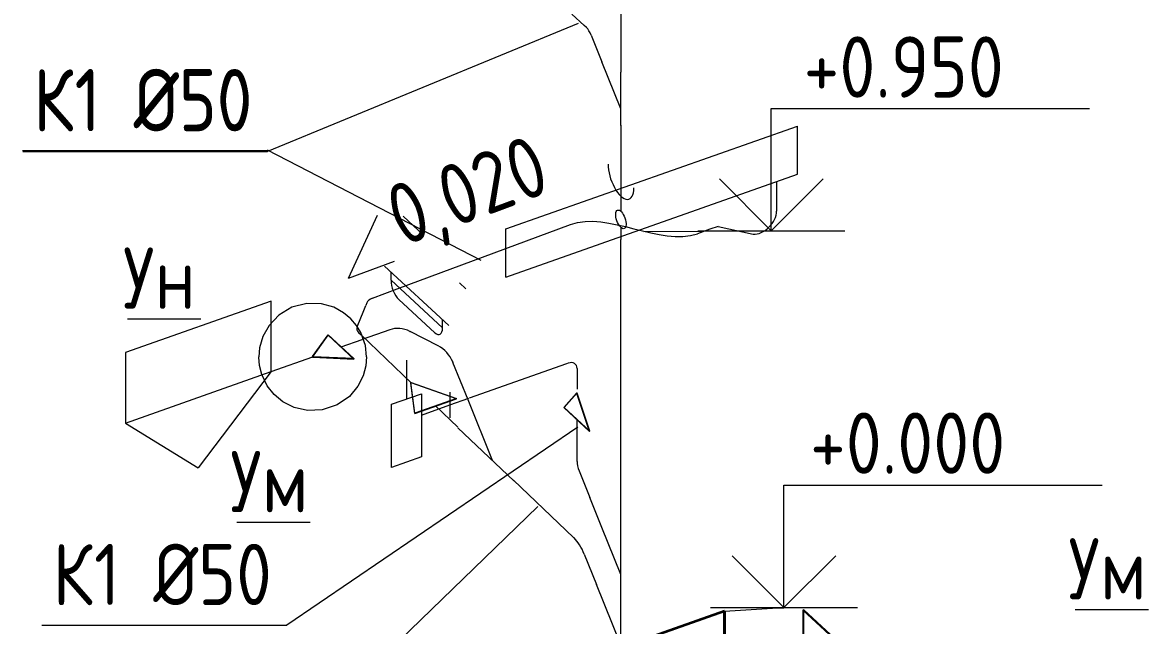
# Model space of a CAD drawing. Header units: millimetres. Extents: x 56023 to 81647, y 35036 to 59756.
# Drawn here: x 56677 to 58977, y 45864 to 47095 of the extents above; entities that cross this region are included whole.
import ezdxf

# ---------------------------------------------------------------- set-up
doc = ezdxf.new("R2010")
doc.units = ezdxf.units.MM
for name, color, linetype, lineweight in [('Высотные отметки', 7, 'Continuous', 9), ('Гибкие трубы', 7, 'Continuous', 20), ('Марки сантехнических приборов', 7, 'Continuous', 20), ('Марки труб', 7, 'Continuous', 20), ('Обобщенные модели', 7, 'Continuous', 20), ('Сантехнические приборы', 7, 'Continuous', 20), ('Соединительные детали трубопроводов', 7, 'Continuous', 20), ('Типовые аннотации', 7, 'Continuous', 20), ('Трубы', 7, 'Continuous', 20)]:
    doc.layers.add(name, color=color, linetype=linetype, lineweight=lineweight)
doc.styles.add('GOST Common', font='GOST Common.ttf', dxfattribs={"width": 0.9, "height": 125})
doc.styles.add('ISOCPEUR', font='isocpeur.ttf', dxfattribs={"width": 0.85, "height": 125})

# ---------------------------------------------------------------- blocks, each defined once
blk = doc.blocks.new('VK__SAN__Поддон душевой в ПУИ 800 х 800 с краном_ГОСТ_R21 - 900x900 С Краном-2723655-О_Схема систем К1_К2_ АБК')
at = {"layer": 'Сантехнические приборы', "lineweight": 9}
for p, q in [((57664.7, 46673.9), (58259.9, 46884)), ((58259.9, 46785.4), (58259.9, 46884)), ((57664.7, 46575.3), (58259.9, 46785.4)), ((58217.4, 46770.4), (58217.4, 46762.2)), ((57664.7, 46575.3), (57664.7, 46673.9))]:
    blk.add_line(p, q, dxfattribs=at)
blk = doc.blocks.new('VK__SAN__СПМ_Сифон с выпуском для мелких душевых поддонов_ГОСТ_R21 - тип СПМ-1352582-О_Схема систем К1_К2_ АБК')
at = {"layer": 'Сантехнические приборы', "lineweight": 9}
for p, q in [((58217.4, 46762.2), (58217.4, 46747.4)), ((58217.4, 46747.4), (58217.4, 46710.2)), ((58081.3, 46673.1), (58055.8, 46664.1)), ((58098.4, 46679.1), (58081.3, 46673.1)), ((58098.4, 46679.1), (58169.5, 46663.3))]:
    blk.add_line(p, q, dxfattribs=at)
blk.add_ellipse((58183.4, 46698.2), major_axis=(27.1, 29.4), ratio=0.698561, start_param=3.642491, end_param=5.634278, dxfattribs=at)
blk = doc.blocks.new('ADSK_ППР_Отвод канализационный_Составной - Отвод раструбный-3766429-О_Схема систем К1_К2_ АБК')
at = {"layer": 'Соединительные детали трубопроводов', "color": 24, "true_color": 0xa52900}
for p, q in [((57392.2, 46532.6), (57442.5, 46551.3)), ((57380.4, 46523), (57378.4, 46517.8))]:
    blk.add_line(p, q, dxfattribs=at)
blk.add_ellipse((57406.1, 46519.7), major_axis=(26.3, 0.4), ratio=0.58441, start_param=2.116168, end_param=2.9014, dxfattribs=at)
blk = doc.blocks.new('VK__SAN__Унитаз подвесной с инсталляцией_R21 - Унитаз подвесной с инсталляцией-3936648-О_Схема систем К1_К2_ АБК')
at = {"layer": 'Сантехнические приборы', "lineweight": 9}
for p, q in [((57454.5, 46699.7), (57496.6, 46660.9)), ((57185.1, 46382.5), (57270.1, 46412.5))]:
    blk.add_line(p, q, dxfattribs=at)
blk = doc.blocks.new('VK__SAN__Умывальник полукруглый с гофрированным выпуском_ГОСТ_R21 - Умывальник 4-й величины с горизонтальным выпуском-3695600-О_Схема систем К1_К2_ АБК')
at = {"layer": 'Сантехнические приборы', "lineweight": 9}
blk.add_line((57569.6, 46563.7), (57582.7, 46551.6), dxfattribs=at)
blk = doc.blocks.new('VK__SAN__СБУ_Сифон бутылочный унифицированный_ГОСТ_R21 - С горизонтальным выпуском_ DN40-2017986-О_Схема систем К1_К2_ АБК')
at = {"layer": 'Сантехнические приборы', "lineweight": 9}
for p, q in [((57461.4, 46406.2), (57461.4, 46326.5)), ((57430.8, 46315.7), (57492, 46337.3)), ((57492, 46337.3), (57492, 46208.3)), ((57430.8, 46186.7), (57430.8, 46315.7)), ((57492, 46293.8), (57550.4, 46314.4)), ((57550.4, 46314.4), (57588.9, 46328)), ((57492, 46208.3), (57430.8, 46186.7))]:
    blk.add_line(p, q, dxfattribs=at)
at = {"layer": 'Сантехнические приборы'}
blk.add_line((57550, 46340.5), (57550, 46288), dxfattribs=at)
blk = doc.blocks.new('ADSK_ППР_Переход канализационный - Переход канализационный-1355789-О_Схема систем К1_К2_ АБК')
at = {"layer": 'Соединительные детали трубопроводов', "color": 24, "true_color": 0xa52900}
for p, q in [((57269.8, 46413.1), (57301.6, 46457.5)), ((57269.8, 46412.3), (57301.6, 46456.7)), ((57301.6, 46456.7), (57301.6, 46457.5)), ((57301.6, 46457.5), (57354.2, 46409)), ((57354.2, 46408.2), (57301.6, 46456.7)), ((57269.8, 46413.1), (57269.8, 46412.3)), ((57270.4, 46412.6), (57269.8, 46413.1)), ((57269.8, 46412.3), (57270.4, 46411.8)), ((57270.4, 46411.8), (57270.4, 46412.6)), ((57354.2, 46409), (57270.4, 46412.6)), ((57270.4, 46411.8), (57354.2, 46408.2)), ((57354.2, 46409), (57354.2, 46408.2))]:
    blk.add_line(p, q, dxfattribs=at)
for points in [[(57380.1, 46412.5, 0), (57377.7, 46435.5, 0), (57368.1, 46462.5, 0), (57359.4, 46476.7, 0), (57348, 46490.1, 0), (57332.8, 46502.8, 0), (57312.9, 46513.8, 0), (57287.8, 46521, 0), (57258.4, 46521.8, 0), (57227.5, 46513.9, 0), (57200.8, 46497.9, 0), (57181, 46477, 0), (57168.2, 46454, 0), (57161.6, 46430.8, 0), (57160.1, 46412.5, 0)], [(57380.1, 46412.5, 0), (57378.6, 46394.3, 0), (57373.2, 46374.2, 0), (57362.5, 46352.8, 0), (57345, 46331.9, 0), (57320.1, 46314.5, 0), (57289.4, 46304.2, 0), (57259.1, 46303, 0), (57231.9, 46309.3, 0), (57209.2, 46320.8, 0), (57191.1, 46335.9, 0), (57177.1, 46353.7, 0), (57166.2, 46376.4, 0), (57161.5, 46395.2, 0), (57160.1, 46411.9, 0), (57160.1, 46412.5, 0)]]:
    blk.add_polyline3d(points, dxfattribs=at)
blk = doc.blocks.new('ADSK_ППР_Отвод канализационный_Составной - Отвод раструбный-3766454-О_Схема систем К1_К2_ АБК')
at = {"layer": 'Соединительные детали трубопроводов', "color": 24, "true_color": 0xa52900}
for p, q in [((57803.8, 46042.9), (57802.9, 46043.8)), ((57824.8, 46009.7), (57849.6, 45948.1))]:
    blk.add_line(p, q, dxfattribs=at)
blk.add_ellipse((57803.2, 45995.9), major_axis=(-19.3, 54.6), ratio=0.432419, start_param=4.813292, end_param=5.578693, dxfattribs=at)
blk = doc.blocks.new('ADSK_ППР_Тройник канализационный_Составной - Тройник канализационный-V2-О_Схема систем К1_К2_ АБК')
at = {"layer": 'Соединительные детали трубопроводов', "color": 24, "true_color": 0xa52900}
for p, q in [((57899.5, 45824.3), (57849.6, 45948.1)), ((57899.5, 45756.1), (57899.5, 45934.4))]:
    blk.add_line(p, q, dxfattribs=at)
blk = doc.blocks.new('ADSK_ППР_Тройник канализационный_Составной - Тройник канализационный-3766456-О_Схема систем К1_К2_ АБК')
at = {"layer": 'Соединительные детали трубопроводов', "color": 24, "true_color": 0xa52900}
for p, q in [((57899.5, 45968.1), (57860.8, 46064.2)), ((57899.5, 45934.4), (57899.5, 46042.9))]:
    blk.add_line(p, q, dxfattribs=at)
blk = doc.blocks.new('ADSK_ППР_Отвод канализационный_Составной - Отвод раструбный-3766427-О_Схема систем К1_К2_ АБК')
at = {"layer": 'Соединительные детали трубопроводов', "color": 24, "true_color": 0xa52900}
for p, q in [((57810, 46199.2), (57810, 46206.6)), ((57814, 46180.1), (57836, 46125.5))]:
    blk.add_line(p, q, dxfattribs=at)
blk.add_ellipse((57823.8, 46186.4), major_axis=(-8.8, 24.8), ratio=0.432419, start_param=0.886301, end_param=1.671699, dxfattribs=at)
blk = doc.blocks.new('ADSK_ППР_Тройник канализационный_Составной - Тройник канализационный-3766468-О_Схема систем К1_К2_ АБК')
at = {"layer": 'Соединительные детали трубопроводов', "color": 24, "true_color": 0xa52900}
for p, q in [((57637.2, 46200.8), (57587.3, 46324.6)), ((57680.9, 46159.2), (57566.7, 46267.9))]:
    blk.add_line(p, q, dxfattribs=at)
blk = doc.blocks.new('ADSK_ППР_Отвод канализационный_Составной - Отвод раструбный-3766449-О_Схема систем К1_К2_ АБК')
at = {"layer": 'Соединительные детали трубопроводов', "color": 24, "true_color": 0xa52900}
for p, q in [((57427.3, 46467.9), (57371.2, 46448.1)), ((57468.4, 46464.6), (57469.3, 46464.1)), ((57526.4, 46435), (57469.3, 46464.1)), ((57556, 46402.3), (57556.4, 46401.3))]:
    blk.add_line(p, q, dxfattribs=at)
for centre, start_param, end_param in [((57448.8, 46414.5), 5.290752, 6.07615), ((57506.8, 46384.9), 4.505354, 5.290752)]:
    blk.add_ellipse(centre, major_axis=(-31.2, 48.8), ratio=0.897087, start_param=start_param, end_param=end_param, dxfattribs=at)
blk = doc.blocks.new('ADSK_ППР_Отвод канализационный - Отвод раструбный-1548500-О_Схема систем К1_К2_ АБК')
at = {"layer": 'Соединительные детали трубопроводов', "color": 24, "true_color": 0xa52900}
for p, q in [((57792.1, 46399.7), (57788.7, 46398.5)), ((57810, 46388.7), (57810, 46346.9))]:
    blk.add_line(p, q, dxfattribs=at)
blk.add_ellipse((57792.1, 46382.4), major_axis=(14.3, 15.5), ratio=0.698561, start_param=5.634278, end_param=7.205074, dxfattribs=at)
blk = doc.blocks.new('ADSK_ППР_Переход канализационный - Переход канализационный-1806886-О_Схема систем К1_К2_ АБК')
at = {"layer": 'Соединительные детали трубопроводов', "color": 24, "true_color": 0xa52900}
for p, q in [((57782.6, 46309), (57808.7, 46338.4)), ((57809.5, 46338.7), (57783.5, 46309.3)), ((57809.5, 46338.7), (57808.7, 46338.4)), ((57808.7, 46338.4), (57809.2, 46337.9)), ((57809.2, 46337.9), (57810, 46338.2)), ((57835.2, 46260.5), (57809.2, 46337.9)), ((57810, 46338.2), (57809.5, 46338.7)), ((57836.1, 46260.8), (57810, 46338.2)), ((57782.6, 46309), (57783.5, 46309.3)), ((57835.2, 46260.5), (57782.6, 46309)), ((57783.5, 46309.3), (57836.1, 46260.8)), ((57836.1, 46260.8), (57835.2, 46260.5))]:
    blk.add_line(p, q, dxfattribs=at)
blk = doc.blocks.new('ADSK_ППР_Отвод канализационный_Составной - Отвод раструбный-3766479-О_Схема систем К1_К2_ АБК')
at = {"layer": 'Соединительные детали трубопроводов', "color": 24, "true_color": 0xa52900}
for p, q in [((57829, 47085), (57824.2, 47089.5)), ((57838.8, 47069.7), (57860.8, 47015.1))]:
    blk.add_line(p, q, dxfattribs=at)
blk.add_ellipse((57829, 47063.4), major_axis=(-8.8, 24.8), ratio=0.432419, start_param=4.813292, end_param=5.59869, dxfattribs=at)
blk = doc.blocks.new('ADSK_ППР_Ревизия канализационная - Ревизия-1073155-О_Схема систем К1_К2_ АБК')
at = {"layer": 'Соединительные детали трубопроводов', "color": 24, "true_color": 0xa52900}
for p, q in [((57899.5, 46740.9), (57899.5, 46709.7)), ((57899.5, 46676.9), (57899.5, 46652.2))]:
    blk.add_line(p, q, dxfattribs=at)
blk.add_ellipse((57899.5, 46782), major_axis=(-16.6, 47.2), ratio=0.432419, start_param=0.886301, end_param=4.027894, dxfattribs=at)
blk.add_ellipse((57899.5, 46693.3), major_axis=(-6.7, 18.9), ratio=0.432419, dxfattribs=at)
blk = doc.blocks.new('ADSK_ППР_Переход канализационный - Переход канализационный-2018346-О_Схема систем К1_К2_ АБК')
at = {"layer": 'Соединительные детали трубопроводов', "color": 24, "true_color": 0xa52900}
for p, q in [((57470.5, 46360), (57471.4, 46360.3)), ((57478.5, 46297.7), (57470.5, 46360)), ((57470.5, 46359.2), (57470.5, 46360)), ((57471.4, 46359.5), (57470.5, 46359.2)), ((57478.5, 46296.9), (57470.5, 46359.2)), ((57471.4, 46360.3), (57471.4, 46359.5)), ((57471.4, 46360.3), (57563.5, 46327.7)), ((57563.5, 46326.9), (57471.4, 46359.5)), ((57563.5, 46327.7), (57478.5, 46297.7)), ((57478.5, 46296.9), (57563.5, 46326.9)), ((57563.5, 46326.9), (57563.5, 46327.7)), ((57478.5, 46297.7), (57478.5, 46296.9))]:
    blk.add_line(p, q, dxfattribs=at)
blk = doc.blocks.new('ADSK_ППР_Отвод канализационный_Составной - Отвод раструбный-3766515-О_Схема систем К1_К2_ АБК')
at = {"layer": 'Соединительные детали трубопроводов', "color": 24, "true_color": 0xa52900}
for p, q in [((57360.7, 46473.8), (57374.3, 46507.5)), ((57363.9, 46462.1), (57368.7, 46457.5))]:
    blk.add_line(p, q, dxfattribs=at)
blk.add_ellipse((57386.3, 46470.1), major_axis=(-26.3, 0.2), ratio=0.587864, start_param=6.05612, end_param=6.840639, dxfattribs=at)
blk = doc.blocks.new('VK__GM__УГО_Пол для схемы_R21 - UD_УГО пола B1_1 L_500_H_250-V4-О_Схема систем К1_К2_ АБК')
at = {"layer": 'Обобщенные модели', "lineweight": 9}
h = blk.add_hatch(dxfattribs=at)
h.set_pattern_fill('FP_2', color=256, style=0, pattern_type=2)
h.set_pattern_definition([(29.688, (63250.97, 38024.02), (-106.0659, 60.4696), [])])
h.paths.add_polyline_path([(57686.3, 45743.6), (57685.7, 45744.1), (58110.9, 45894.1), (58111.4, 45893.6)])
h = blk.add_hatch(dxfattribs=at)
h.set_pattern_fill('FP_4', color=256, style=0, pattern_type=2)
h.set_pattern_definition([(52.835, (55649.61, 57064.37), (-90.1847, 55.314), [])])
h.paths.add_polyline_path([(58111.4, 45893.6), (58111.4, 45688.3), (57686.3, 45538.2), (57686.3, 45743.6)])
h = blk.add_hatch(dxfattribs=at)
h.set_pattern_fill('FP_5', color=256, style=0, pattern_type=2)
h.set_pattern_definition([(32.616, (65287.62, 50782.28), (-55.8256, 138.5568), [])])
h.paths.add_polyline_path([(57686.3, 45538.2), (57685.7, 45538.7), (57685.7, 45744.1), (57686.3, 45743.6)])
at = {"layer": 'Обобщенные модели', "lineweight": 35}
for p, q in [((57685.7, 45744.1), (58110.9, 45894.1)), ((58111.4, 45893.6), (57686.3, 45743.6)), ((58110.9, 45894.1), (58110.9, 45688.7)), ((58111.4, 45893.6), (58110.9, 45894.1)), ((58111.4, 45688.3), (58111.4, 45893.6)), ((57685.7, 45538.7), (57685.7, 45744.1)), ((57685.7, 45744.1), (57686.3, 45743.6)), ((57686.3, 45743.6), (57686.3, 45538.2)), ((58110.9, 45688.7), (57685.7, 45538.7)), ((57686.3, 45538.2), (58111.4, 45688.3)), ((58110.9, 45688.7), (58111.4, 45688.3)), ((57685.7, 45538.7), (57686.3, 45538.2))]:
    blk.add_line(p, q, dxfattribs=at)
blk = doc.blocks.new('VK__SAN__УГО_Умывальник_3D_R21 - УГО-3687352-О_Схема систем К1_К2_ АБК')
at = {"layer": 'Сантехнические приборы', "lineweight": 9}
for p, q in [((57416.8, 46597.5), (57548.4, 46476.4)), ((57430, 46569), (57430, 46585.4)), ((57430, 46569), (57535.3, 46472)), ((57445.8, 46529.8), (57519.5, 46461.9)), ((57535.3, 46472), (57535.3, 46488.5))]:
    blk.add_line(p, q, dxfattribs=at)
for centre, start_param, end_param in [((57445.8, 46554.4), 0.886301, 2.457098), ((57519.5, 46486.6), 2.457098, 4.027894)]:
    blk.add_ellipse(centre, major_axis=(-10, 28.3), ratio=0.432419, start_param=start_param, end_param=end_param, dxfattribs=at)
blk = doc.blocks.new('VK__SAN__УГО_Унитаз_R21 - УГО-2401565-О_Схема систем К1_К2_ АБК')
at = {"layer": 'Сантехнические приборы', "lineweight": 9}
for p, q in [((57185.1, 46526.2), (56887.5, 46421.2)), ((57185.1, 46382.5), (57185.1, 46526.2)), ((56887.5, 46421.2), (56887.5, 46277.4)), ((56887.5, 46277.4), (57185.1, 46382.5)), ((57185.1, 46382.5), (57036.3, 46186.2)), ((56887.5, 46277.4), (57036.3, 46186.2))]:
    blk.add_line(p, q, dxfattribs=at)
blk = doc.blocks.new('VK__SAN__WTG_Машина стиральная_BOSCH_R21 - _SAN__WTG_Стиральная машина_BOSCH-2011247-О_Схема систем К1_К2_ АБК')
at = {"layer": 'Сантехнические приборы'}
for p, q in [((58272.9, 45896.2), (58271.2, 45895.6)), ((58271.2, 45895.6), (58271.2, 45404.8)), ((58562.9, 45627), (58271.2, 45895.6)), ((58272.9, 45896.2), (58564.6, 45627.6)), ((58272.9, 45405.4), (58272.9, 45896.2)), ((58329.6, 45781.5), (58495.6, 45258.4)), ((58331.3, 45782.1), (58497.3, 45259)), ((58495.6, 45628.6), (58329.6, 45411.3)), ((58497.3, 45629.2), (58331.3, 45411.9)), ((58562.9, 45627), (58564.6, 45627.6)), ((58562.9, 45136.1), (58562.9, 45627)), ((58564.6, 45627.6), (58564.6, 45136.7)), ((58271.2, 45404.8), (58272.9, 45405.4)), ((58271.2, 45404.8), (58562.9, 45136.1)), ((58564.6, 45136.7), (58272.9, 45405.4)), ((58562.9, 45136.1), (58564.6, 45136.7))]:
    blk.add_line(p, q, dxfattribs=at)
for centre in [(58412.6, 45520), (58414.3, 45520.6)]:
    blk.add_ellipse(centre, major_axis=(-59.9, 169.7), ratio=0.432419, dxfattribs=at)
blk = doc.blocks.new('VK__AP__М_Труба_Имя системы_Внешний Диаметр_R21 - 8-1766268-О_Схема систем К1_К2_ АБК')
at = {"layer": 'Марки труб'}
blk.add_line((66219.7, 45699.3), (66719.7, 45699.3), dxfattribs=at)
blk = doc.blocks.new('Высотные отметки - Стрелка вверх-261779-О_Схема систем К1_К2_ АБК')
at = {"layer": 'Типовые аннотации'}
for p, q in [((67651.5, 46110.5), (68301.5, 46110.5)), ((67651.5, 45860.5), (67651.5, 46110.5)), ((67651.5, 45860.5), (67545.5, 45966.5)), ((67651.5, 45860.5), (67757.6, 45966.5)), ((67501.5, 45860.5), (67801.5, 45860.5))]:
    blk.add_line(p, q, dxfattribs=at)
blk = doc.blocks.new('ADSK_M_Сантехприборы - Комментарий к типоразмеру-263963-О_Схема систем К1_К2_ АБК')
at = {"layer": 'Марки сантехнических приборов'}
blk.add_line((68131.7, 53196.8), (68281.7, 53196.8), dxfattribs=at)
blk = doc.blocks.new('ADSK_M_Трубы_Уклоны - Проект_0_0Х0_Знак слева-264625-О_Схема систем К1_К2_ АБК')
at = {"layer": 'Марки труб'}
for q in [(65173.1, 52937), (65106, 52862.9)]:
    blk.add_line((65031.9, 52930), q, dxfattribs=at)

msp = doc.modelspace()

# ---------------------------------------------------------------- linework, layer by layer
at = {"layer": 'Высотные отметки', "lineweight": 20}
for p, q in [((57946.2, 46668.7), (58184.2, 46669.9)), ((58184.2, 46669.9), (58206.6, 46669.9)), ((58111.4, 45893.6), (58220.2, 45900.4)), ((58220.2, 45900.4), (58232.5, 45900.4))]:
    msp.add_line(p, q, dxfattribs=at)
at = {"layer": 'Гибкие трубы', "color": 24, "true_color": 0xa52900}
msp.add_open_spline([(57796.6, 46683.2), (57871.7, 46711.2), (57980.7, 46637.6), (58055.8, 46664.1)], degree=3, dxfattribs=at)
at = {"layer": 'Марки труб'}
for p, q in [((57812.2, 47093.6), (57177.9, 46832.2)), ((57614, 46609.5), (57177.4, 46834.4)), ((57811.7, 46268.8), (57217.3, 45864.7)), ((57729.9, 46107.1), (57219.1, 45613.4))]:
    msp.add_line(p, q, dxfattribs=at)
at = {"layer": 'Трубы', "color": 24, "true_color": 0xa52900}
for p, q in [((57899.5, 48238.1), (57899.5, 46993.8)), ((57824.2, 47089.5), (57799.2, 47112.5)), ((57899.5, 46885.4), (57899.5, 46740.9)), ((57442.5, 46551.3), (57796.6, 46683.2)), ((57899.5, 46042.9), (57899.5, 46652.2)), ((57374.3, 46507.5), (57378.4, 46517.8)), ((57470.9, 46359.8), (57368.7, 46457.5)), ((57327.9, 46432.9), (57371.2, 46448.1)), ((57587.3, 46324.6), (57556.4, 46401.3)), ((57788.7, 46398.5), (57589.3, 46328.1)), ((57566.5, 46268.9), (57521, 46312.3)), ((57810, 46206.6), (57810, 46285.1)), ((57802.9, 46043.8), (57680.1, 46160.8)), ((57860.8, 46064.2), (57836, 46125.5))]:
    msp.add_line(p, q, dxfattribs=at)

# ---------------------------------------------------------------- block references
at = {"layer": 'Высотные отметки', "lineweight": 20}
for p in [(-9444.9, 809.5), (-9419, 40)]:
    msp.add_blockref('Высотные отметки - Стрелка вверх-261779-О_Схема систем К1_К2_ АБК', p, dxfattribs=at)
at = {"layer": 'Марки сантехнических приборов'}
for p in [(-11239.9, -6706.4), (-11016.5, -7121.8), (-9304.8, -7300)]:
    msp.add_blockref('ADSK_M_Сантехприборы - Комментарий к типоразмеру-263963-О_Схема систем К1_К2_ АБК', p, dxfattribs=at)
at = {"layer": 'Марки труб'}
for p in [(-9542.3, 1135), (-9541.8, 1132.8), (-9502.5, 165.4)]:
    msp.add_blockref('VK__AP__М_Труба_Имя системы_Внешний Диаметр_R21 - 8-1766268-О_Схема систем К1_К2_ АБК', p, dxfattribs=at)
at = {"layer": 'Марки труб', "rotation": 62.5843092116409}
msp.add_blockref('ADSK_M_Трубы_Уклоны - Проект_0_0Х0_Знак слева-264625-О_Схема систем К1_К2_ АБК', (74385.3, -35526.2), dxfattribs=at)
at = {"layer": 'Обобщенные модели'}
msp.add_blockref('VK__GM__УГО_Пол для схемы_R21 - UD_УГО пола B1_1 L_500_H_250-V4-О_Схема систем К1_К2_ АБК', (0, 0), dxfattribs=at)
at = {"layer": 'Сантехнические приборы'}
for name in ['VK__SAN__Поддон душевой в ПУИ 800 х 800 с краном_ГОСТ_R21 - 900x900 С Краном-2723655-О_Схема систем К1_К2_ АБК', 'VK__SAN__СПМ_Сифон с выпуском для мелких душевых поддонов_ГОСТ_R21 - тип СПМ-1352582-О_Схема систем К1_К2_ АБК', 'VK__SAN__Унитаз подвесной с инсталляцией_R21 - Унитаз подвесной с инсталляцией-3936648-О_Схема систем К1_К2_ АБК', 'VK__SAN__УГО_Умывальник_3D_R21 - УГО-3687352-О_Схема систем К1_К2_ АБК', 'VK__SAN__Умывальник полукруглый с гофрированным выпуском_ГОСТ_R21 - Умывальник 4-й величины с горизонтальным выпуском-3695600-О_Схема систем К1_К2_ АБК', 'VK__SAN__УГО_Унитаз_R21 - УГО-2401565-О_Схема систем К1_К2_ АБК', 'VK__SAN__СБУ_Сифон бутылочный унифицированный_ГОСТ_R21 - С горизонтальным выпуском_ DN40-2017986-О_Схема систем К1_К2_ АБК', 'VK__SAN__WTG_Машина стиральная_BOSCH_R21 - _SAN__WTG_Стиральная машина_BOSCH-2011247-О_Схема систем К1_К2_ АБК']:
    msp.add_blockref(name, (0, 0), dxfattribs=at)
at = {"layer": 'Соединительные детали трубопроводов', "color": 24, "true_color": 0xa52900}
for name, p in [('ADSK_ППР_Отвод канализационный_Составной - Отвод раструбный-3766479-О_Схема систем К1_К2_ АБК', (0, 0)), ('ADSK_ППР_Тройник канализационный_Составной - Тройник канализационный-3766456-О_Схема систем К1_К2_ АБК', (0, 950.9)), ('ADSK_ППР_Ревизия канализационная - Ревизия-1073155-О_Схема систем К1_К2_ АБК', (0, 0)), ('ADSK_ППР_Отвод канализационный_Составной - Отвод раструбный-3766429-О_Схема систем К1_К2_ АБК', (0, 0)), ('ADSK_ППР_Переход канализационный - Переход канализационный-1355789-О_Схема систем К1_К2_ АБК', (0, 0)), ('ADSK_ППР_Отвод канализационный_Составной - Отвод раструбный-3766515-О_Схема систем К1_К2_ АБК', (0, 0)), ('ADSK_ППР_Отвод канализационный_Составной - Отвод раструбный-3766449-О_Схема систем К1_К2_ АБК', (0, 0)), ('ADSK_ППР_Отвод канализационный - Отвод раструбный-1548500-О_Схема систем К1_К2_ АБК', (0, 0)), ('ADSK_ППР_Переход канализационный - Переход канализационный-2018346-О_Схема систем К1_К2_ АБК', (0, 0)), ('ADSK_ППР_Переход канализационный - Переход канализационный-1806886-О_Схема систем К1_К2_ АБК', (0, 0)), ('ADSK_ППР_Тройник канализационный_Составной - Тройник канализационный-3766468-О_Схема систем К1_К2_ АБК', (0, 0)), ('ADSK_ППР_Отвод канализационный_Составной - Отвод раструбный-3766427-О_Схема систем К1_К2_ АБК', (0, 0)), ('ADSK_ППР_Тройник канализационный_Составной - Тройник канализационный-3766456-О_Схема систем К1_К2_ АБК', (0, 0)), ('ADSK_ППР_Отвод канализационный_Составной - Отвод раструбный-3766454-О_Схема систем К1_К2_ АБК', (0, 0)), ('ADSK_ППР_Тройник канализационный_Составной - Тройник канализационный-V2-О_Схема систем К1_К2_ АБК', (0, 0))]:
    msp.add_blockref(name, p, dxfattribs=at)

# ---------------------------------------------------------------- texts
at = {"layer": 'Высотные отметки', "lineweight": 20, "char_height": 125, "width": 508.377, "attachment_point": 1, "line_spacing_factor": 1.022761, "style": 'GOST Common'}
for s, insert in [('+0.950', (58272.6, 47067)), ('+0.000', (58285.7, 46299))]:
    msp.add_mtext(s, dxfattribs=dict(at, insert=insert))
at = {"layer": 'Марки сантехнических приборов', "lineweight": 9, "char_height": 125, "attachment_point": 1, "style": 'GOST Common'}
for s, insert, width in [('Ун', (56882.2, 46635.8), 205.633), ('Ум', (57101.1, 46220.3), 216.456), ('Ум', (58812.9, 46042.2), 216.456)]:
    msp.add_mtext(s, dxfattribs=dict(at, insert=insert, width=width))
at = {"layer": 'Марки труб', "lineweight": 9, "char_height": 125, "attachment_point": 1, "style": 'ISOCPEUR'}
for s, insert, width in [('\\fISOCPEUR|b0|i0|c204|p34|;\\W.85;К', (56699.3, 47000.4), 102.215), ('\\fISOCPEUR|b0|i0|c204|p34|;\\W.85;К', (56699.8, 46998.2), 102.215), ('1 Ø50', (56783.6, 47000.4), 456.561), ('1 Ø50', (56784.1, 46998.2), 456.561), ('\\fISOCPEUR|b0|i0|c204|p34|;\\W.85;К', (56739.1, 46030.8), 102.215), ('1 Ø50', (56823.5, 46030.8), 456.561)]:
    msp.add_mtext(s, dxfattribs=dict(at, insert=insert, width=width))
at = {"layer": 'Марки труб', "lineweight": 9, "insert": (57408.6, 46753.6), "char_height": 125, "width": 436.519, "attachment_point": 1, "rotation": 20.427, "style": 'GOST Common'}
msp.add_mtext('0,020', dxfattribs=at)

doc.saveas('drawing.dxf')
